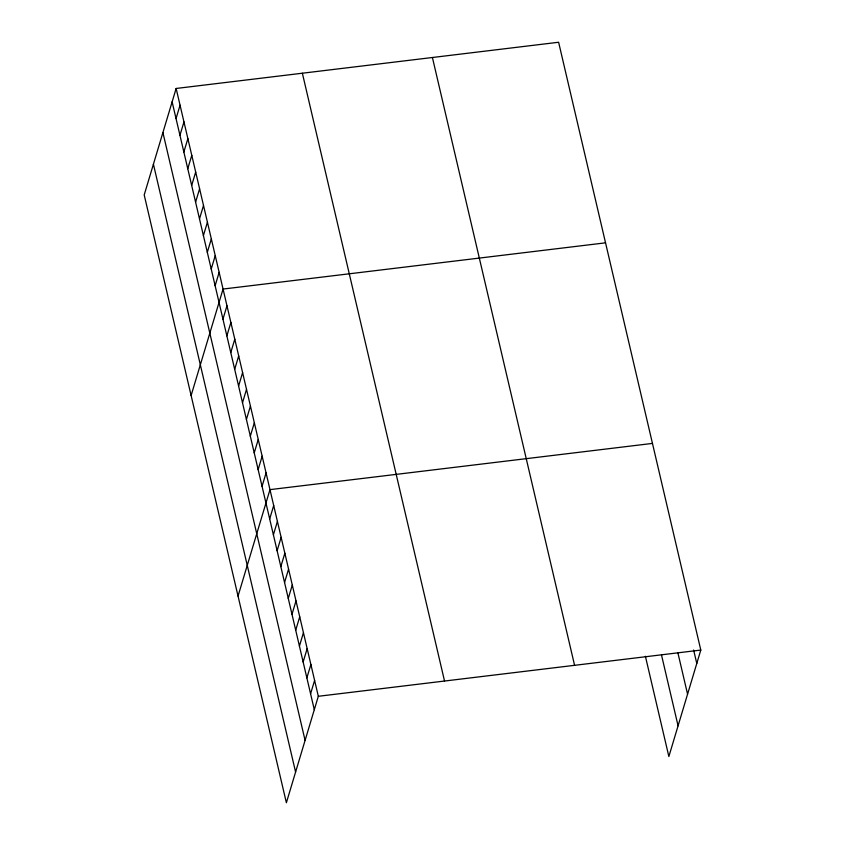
<?xml version="1.0" encoding="UTF-8"?>
<svg xmlns="http://www.w3.org/2000/svg" width="845" height="845" viewBox="0 0 845 845"><rect width="100%" height="100%" fill="white"/><g stroke="black" fill="none" stroke-linecap="round" stroke-linejoin="round"><path stroke-width="1.27" d="M176.14 88.471L144.199 194.931L286.381 802.75L318.322 696.291L176.14 88.471L558.619 42.25L700.801 650.069L668.86 756.528L645.4 656.259M176.035 118.575L180.048 105.192M179.943 135.295L183.967 121.902M183.851 152.005L187.875 138.622M187.77 168.725L191.783 155.332M191.678 185.435L195.691 172.053M195.586 202.156L199.6 188.762M199.494 218.866L203.508 205.483M203.402 235.586L207.426 222.193M207.31 252.296L211.334 238.903M211.218 269.016L215.243 255.623M215.137 285.726L219.151 272.333M191.118 395.513L223.059 289.053L605.538 242.832M222.953 319.156L226.967 305.763M226.861 335.877L230.875 322.484M230.769 352.587L234.794 339.194M234.678 369.307L238.702 355.914M238.596 386.017L242.61 372.624M242.504 402.738L246.518 389.344M246.413 419.447L250.426 406.054M250.321 436.168L254.334 422.775M254.229 452.878L258.253 439.484M258.137 469.598L262.161 456.205M262.056 486.308L266.069 472.915M238.036 596.095L269.977 489.635L652.456 443.414M269.682 518.925L273.695 505.532M273.4 534.822L277.413 521.428M277.118 550.718L281.132 537.325M280.836 566.615L284.849 553.221M284.554 582.511L288.567 569.118M288.272 598.408L292.286 585.015M291.99 614.304L296.003 600.911M295.708 630.201L299.721 616.808M299.426 646.098L303.439 632.704M303.144 661.994L307.168 648.601M306.862 677.891L310.886 664.497M310.58 693.787L314.604 680.394M318.322 696.291L700.801 650.069M693.629 650.006L696.776 663.462M677.838 652.593L687.566 694.168M661.477 654.886L678.07 725.813M432.408 57.502L574.579 665.321M302.362 73.219L444.533 681.038M172.126 101.865L314.298 709.684M162.916 132.58L305.087 740.389M153.42 164.226L295.592 772.034"/></g></svg>
